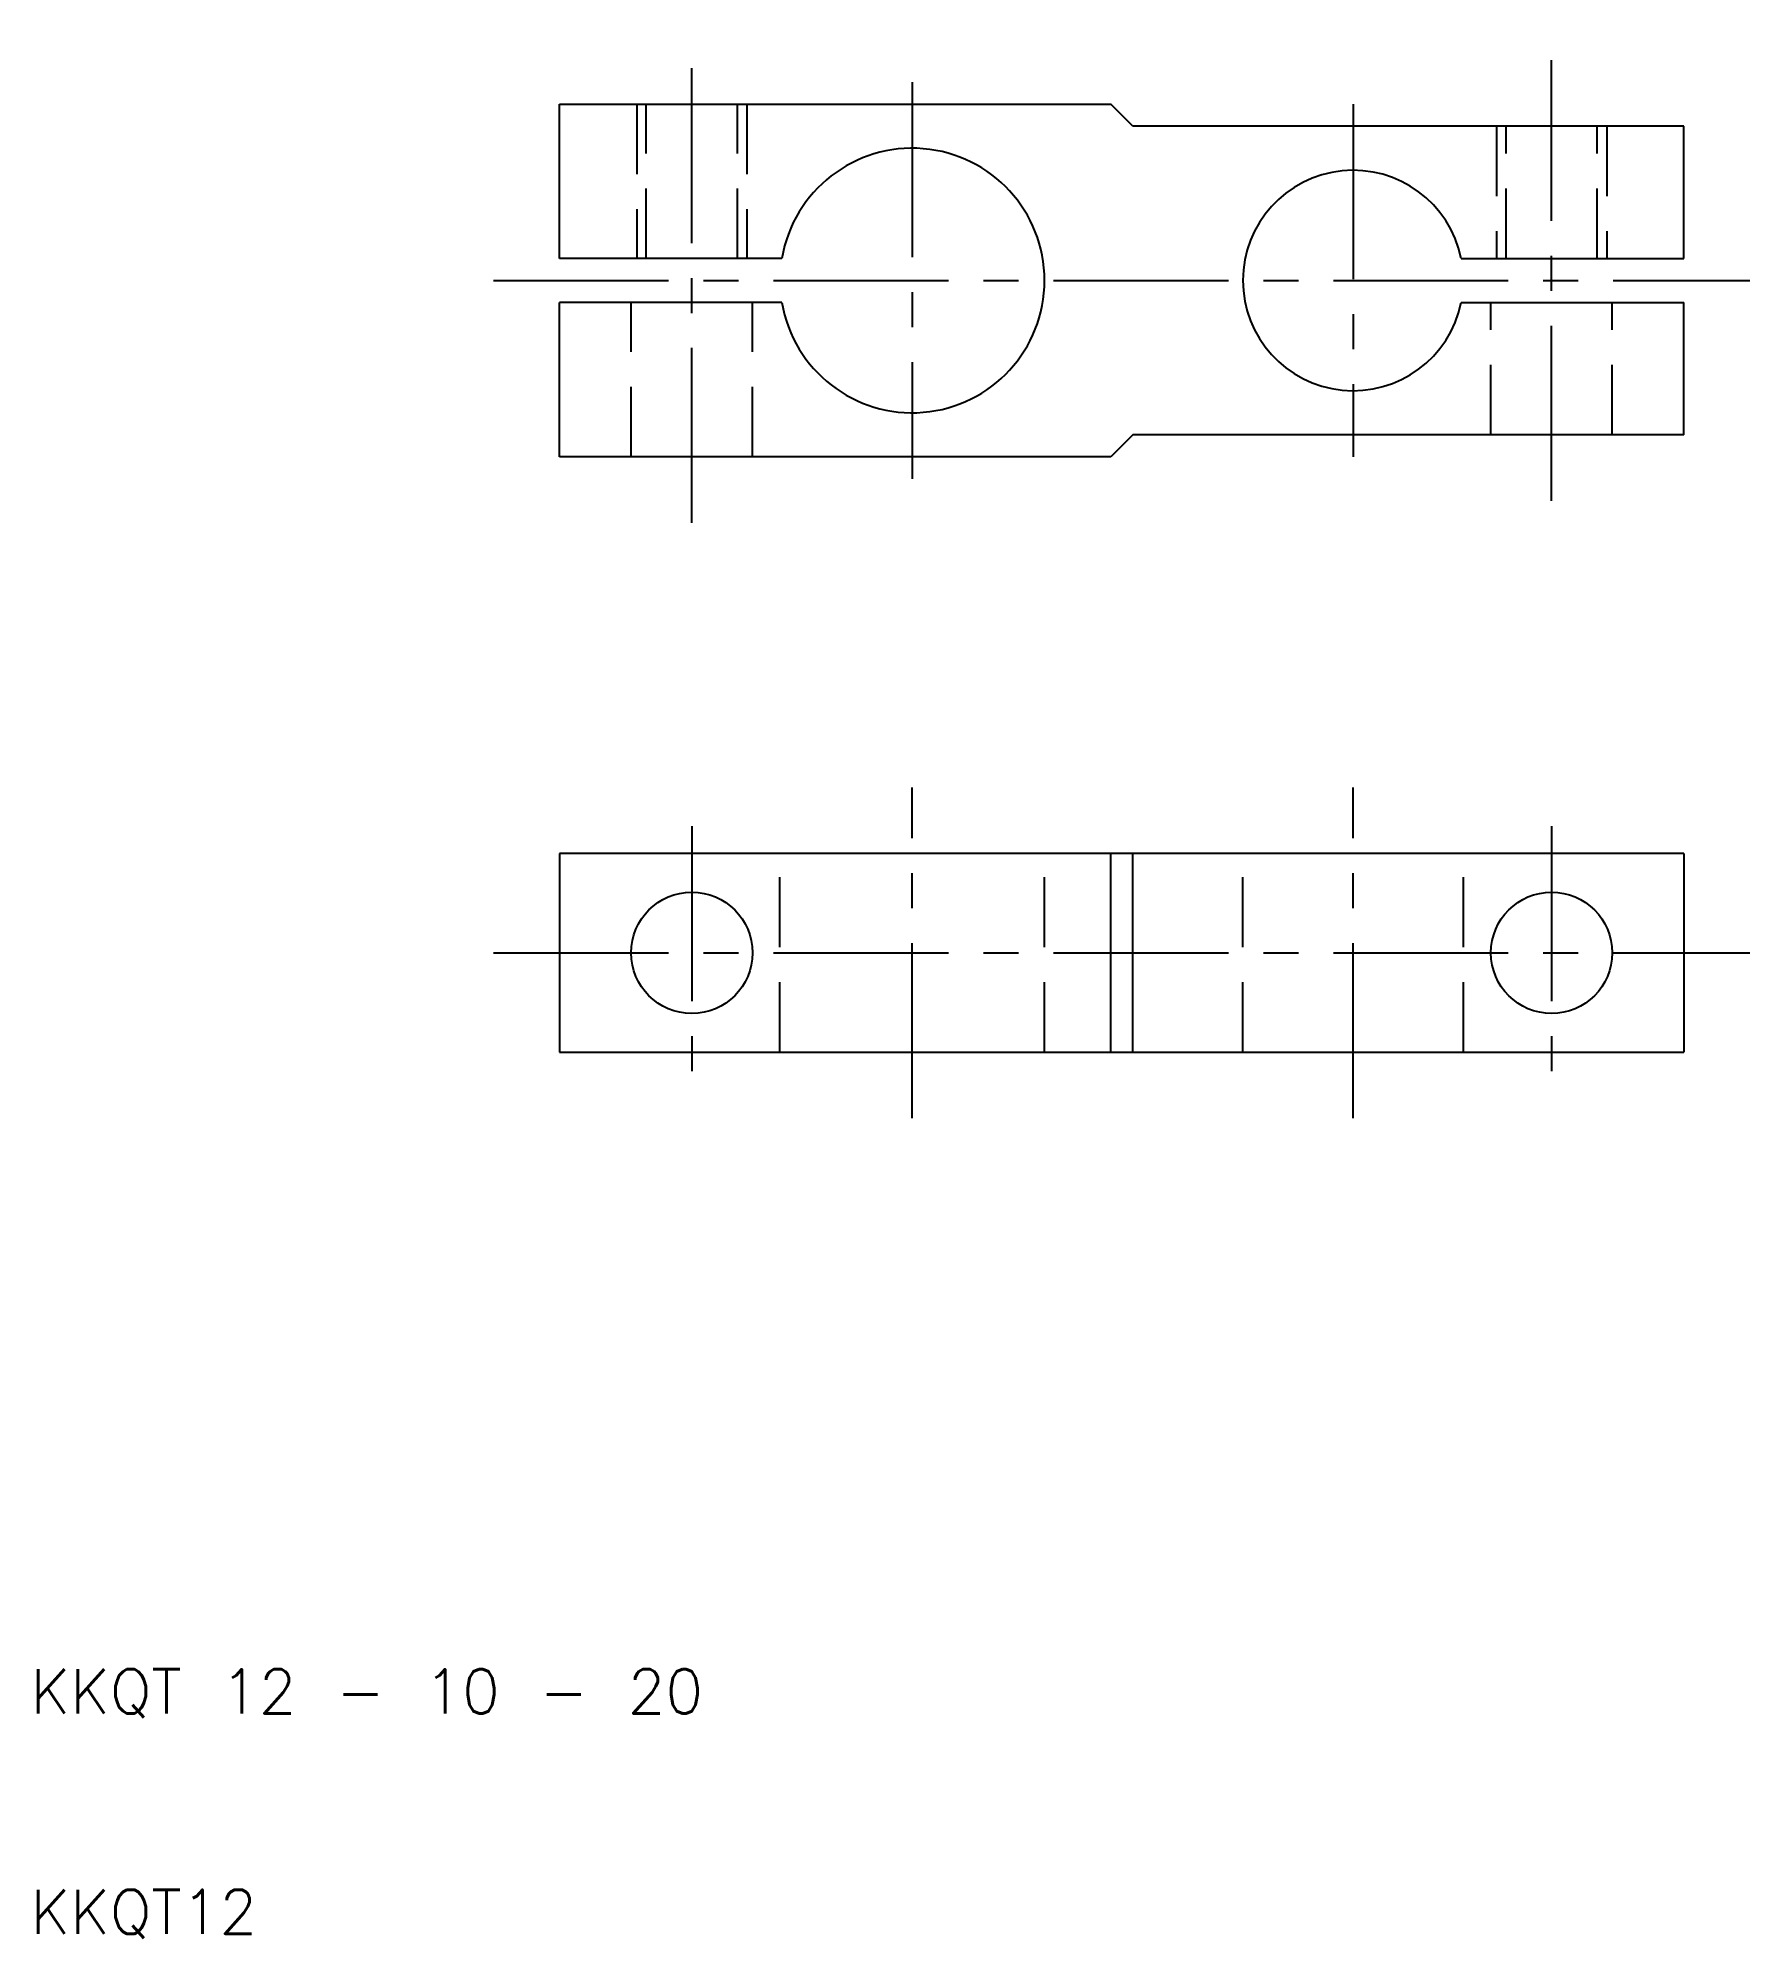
# Model space of a CAD drawing. Extents: x 10.3 to 88, y 9.8 to 96.
import ezdxf

# ---------------------------------------------------------------- set-up
doc = ezdxf.new("R2010")
doc.units = 0
doc.header["$LTSCALE"] = 0.25
doc.linetypes.add('CENTER', pattern=[50.8, 31.75, -6.35, 6.35, -6.35])
doc.linetypes.add('DASHED', pattern=[19.05, 12.7, -6.35])
doc.layers.get('0').update_dxf_attribs({"linetype": 'CONTINUOUS'})
doc.layers.add('CENTER', color=1, linetype='CENTER')
doc.styles.get("Standard").update_dxf_attribs({"font": 'txt.shx', "bigfont": 'extfont.shx'})

msp = doc.modelspace()

# ---------------------------------------------------------------- linework, layer by layer
for p, q in [((34, 93), (59, 93)), ((34, 86), (34, 93)), ((60, 92), (59, 93)), ((85, 92), (60, 92)), ((85, 86), (85, 92)), ((44.084, 86), (34, 86)), ((74.899, 86), (85, 86)), ((34, 77), (34, 84)), ((44.084, 84), (34, 84)), ((74.899, 84), (85, 84)), ((85, 78), (85, 84)), ((60, 78), (59, 77)), ((85, 78), (60, 78)), ((59, 77), (34, 77)), ((85, 59), (34, 59)), ((34, 59), (34, 50)), ((59, 50), (59, 59)), ((60, 50), (60, 59)), ((85, 59), (85, 50)), ((34, 50), (85, 50))]:
    msp.add_line(p, q)
at = {"color": 3, "linetype": 'DASHED'}
for p, q in [((37.5, 93), (37.5, 86)), ((37.933, 86), (37.933, 93)), ((42.067, 86), (42.067, 93)), ((42.5, 93), (42.5, 86)), ((76.5, 92), (76.5, 86)), ((76.933, 86), (76.933, 92)), ((81.067, 86), (81.067, 92)), ((81.5, 92), (81.5, 86)), ((37.25, 77), (37.25, 84)), ((42.75, 77), (42.75, 84)), ((76.25, 78), (76.25, 84)), ((81.75, 78), (81.75, 84)), ((44, 50), (44, 59)), ((56, 50), (56, 59)), ((65, 50), (65, 59)), ((75, 50), (75, 59))]:
    msp.add_line(p, q, dxfattribs=at)
for centre in [(40, 54.5), (79, 54.5)]:
    msp.add_circle(centre, 2.75)
for centre, radius, start, end in [((50, 85), 6, 189.59407, 170.40593), ((70, 85), 5, 11.53696, 348.46304)]:
    msp.add_arc(centre, radius, start, end)
at = {"layer": 'CENTER', "color": 1, "linetype": 'CENTER'}
for p, q in [((40, 74), (40, 96)), ((79, 75), (79, 95)), ((50, 94), (50, 76)), ((70, 93), (70, 77)), ((31, 85), (88, 85)), ((50, 47), (50, 62)), ((70, 47), (70, 62)), ((40, 60.25), (40, 48.75)), ((79, 60.25), (79, 48.75)), ((31, 54.5), (88, 54.5))]:
    msp.add_line(p, q, dxfattribs=at)

# ---------------------------------------------------------------- texts
for s, p in [('KKQT 12 - 10 - 20', (10, 20)), ('KKQT12', (10, 10))]:
    msp.add_text(s, height=2).set_placement(p)

doc.saveas('drawing.dxf')
